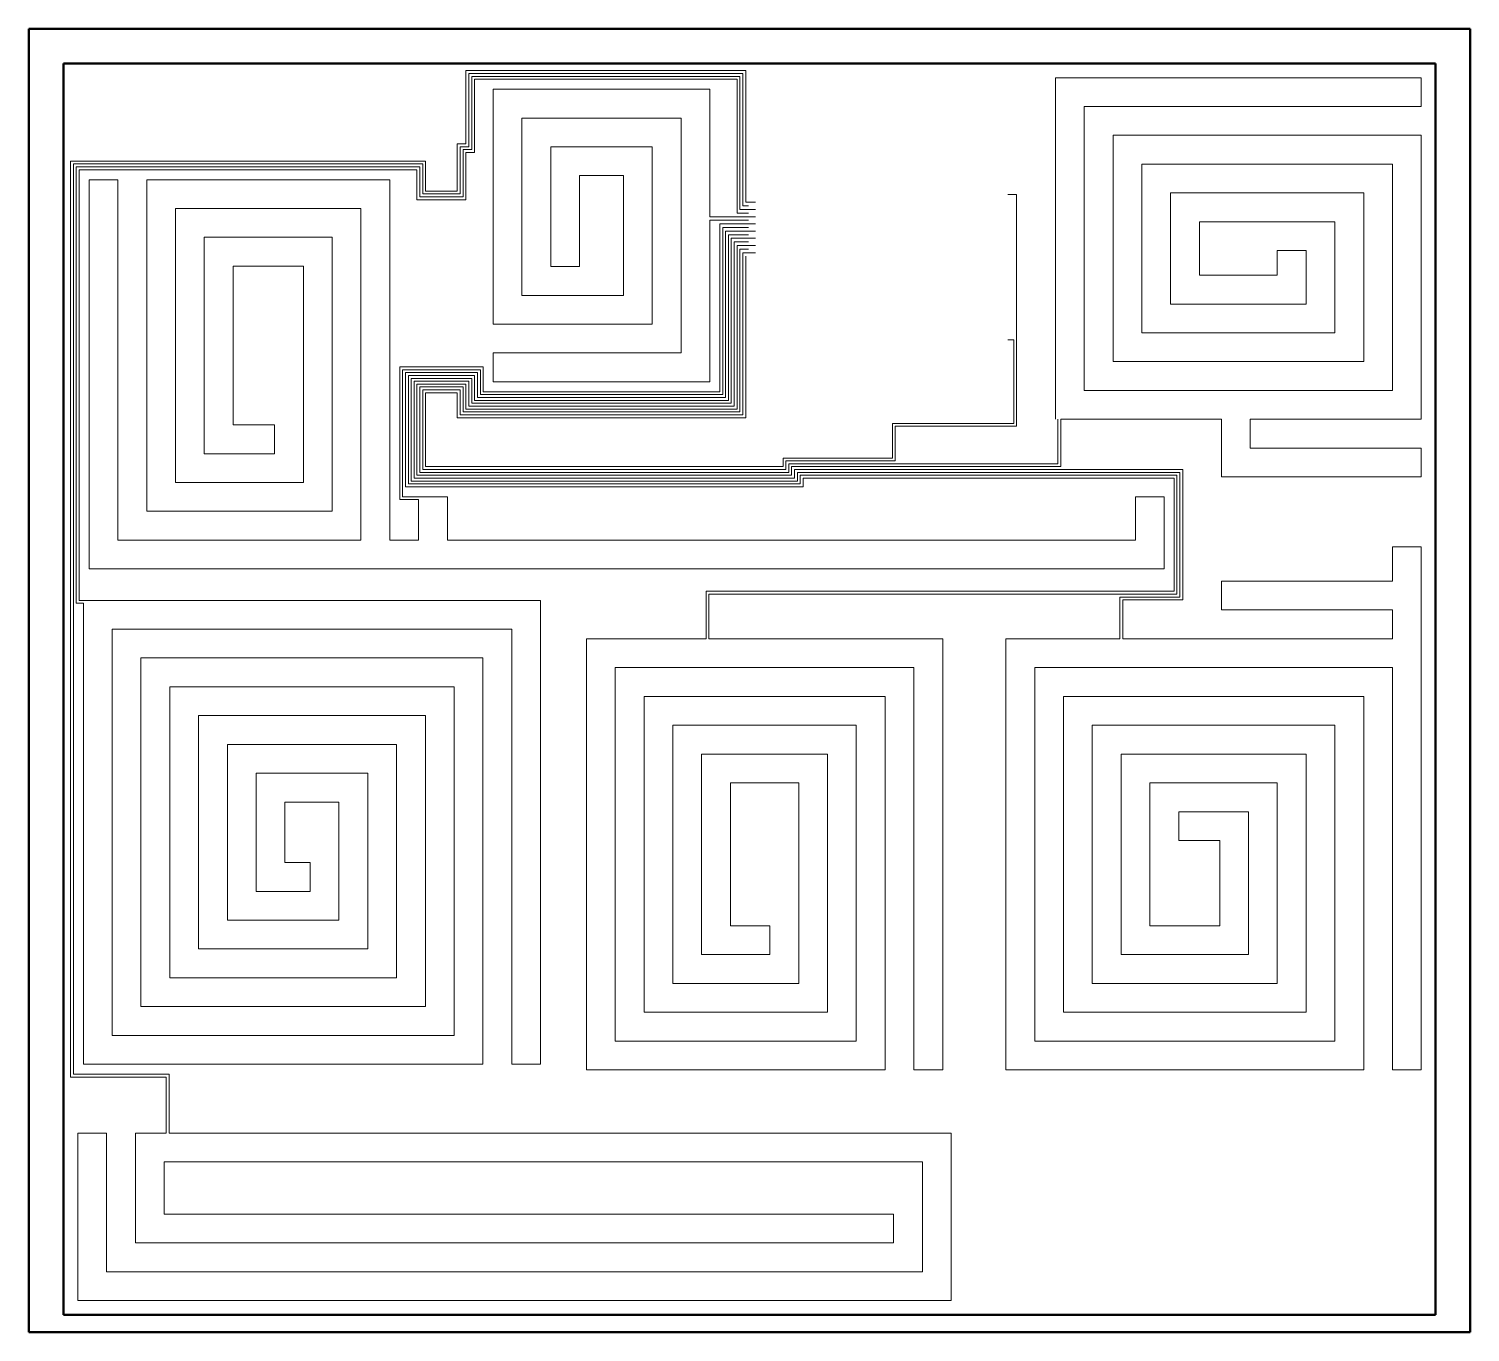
# Model space of a CAD drawing. Header units: millimetres. Extents: x -6551 to 3459, y -6385 to 2662.
import ezdxf

# ---------------------------------------------------------------- set-up
doc = ezdxf.new("R2010")
doc.units = ezdxf.units.MM
doc.layers.add('A-DETL-THIN', color=151, linetype='Continuous', lineweight=18)
doc.layers.add('A-WALL', color=113, linetype='Continuous', lineweight=18)

msp = doc.modelspace()

# ---------------------------------------------------------------- linework, layer by layer
at = {"layer": 'A-DETL-THIN'}
for p, q in [((-1572, 2372), (-3515, 2372)), ((-3515, 2372), (-3515, 1864)), ((-1592, 2352), (-3495, 2352)), ((-3495, 2352), (-3495, 1844)), ((-1612, 2332), (-3475, 2332)), ((-3475, 2332), (-3475, 1824)), ((-1632, 2312), (-3455, 2312)), ((-3455, 2312), (-3455, 1804)), ((-1632, 1383), (-1632, 2312)), ((-1612, 1408), (-1612, 2332)), ((-1592, 1433), (-1592, 2352)), ((-1572, 1458), (-1572, 2372)), ((3120, 2323), (579, 2323)), ((579, 2323), (579, -48)), ((3120, 2123), (3120, 2323)), ((-3326, 612), (-3326, 2243)), ((-3326, 2243), (-1821, 2243)), ((-1821, 2243), (-1821, 1358)), ((779, 152), (779, 2123)), ((779, 2123), (3120, 2123)), ((-2021, 2043), (-3126, 2043)), ((-3126, 2043), (-3126, 812)), ((-2021, 412), (-2021, 2043)), ((3120, 1923), (979, 1923)), ((979, 1923), (979, 352)), ((3120, -48), (3120, 1923)), ((-3515, 1864), (-3575, 1864)), ((-3575, 1864), (-3575, 1536)), ((-3495, 1844), (-3555, 1844)), ((-3555, 1844), (-3555, 1516)), ((-3475, 1824), (-3535, 1824)), ((-3535, 1824), (-3535, 1496)), ((-3455, 1804), (-3515, 1804)), ((-3515, 1804), (-3515, 1476)), ((-2926, 1012), (-2926, 1843)), ((-2926, 1843), (-2221, 1843)), ((-2221, 1843), (-2221, 612)), ((-3795, 1744), (-6261, 1744)), ((-6261, 1744), (-6261, -4614)), ((-3815, 1724), (-6241, 1724)), ((-6241, 1724), (-6241, -4594)), ((-3835, 1704), (-6221, 1704)), ((-6221, 1704), (-6221, -1325)), ((-3835, 1496), (-3835, 1704)), ((-3815, 1516), (-3815, 1724)), ((-3795, 1536), (-3795, 1744)), ((1179, 552), (1179, 1723)), ((1179, 1723), (2920, 1723)), ((2920, 1723), (2920, 152)), ((-3855, 1684), (-6201, 1684)), ((-6201, 1684), (-6201, -1305)), ((-5932, 1615), (-6132, 1615)), ((-6132, 1615), (-6132, -1087)), ((-5932, -887), (-5932, 1615)), ((-4044, 1615), (-5732, 1615)), ((-5732, 1615), (-5732, -687)), ((-4044, -887), (-4044, 1615)), ((-3855, 1476), (-3855, 1684)), ((-2421, 1643), (-2726, 1643)), ((-2726, 1643), (-2726, 1012)), ((-2421, 812), (-2421, 1643)), ((-3555, 1516), (-3815, 1516)), ((-3575, 1536), (-3795, 1536)), ((309, 1513), (249, 1513)), ((309, -97), (309, 1513)), ((2720, 1523), (1379, 1523)), ((1379, 1523), (1379, 752)), ((2720, 352), (2720, 1523)), ((-5532, -487), (-5532, 1415)), ((-5532, 1415), (-4244, 1415)), ((-4244, 1415), (-4244, -887)), ((-3515, 1476), (-3855, 1476)), ((-3535, 1496), (-3835, 1496)), ((-1503, 1408), (-1612, 1408)), ((-1553, 1433), (-1592, 1433)), ((-1503, 1458), (-1572, 1458)), ((-1503, 1358), (-1821, 1358)), ((-1553, 1333), (-1821, 1333)), ((-1821, 1333), (-1821, 212)), ((-1503, 1308), (-1752, 1308)), ((-1752, 1308), (-1752, 143)), ((-1553, 1383), (-1632, 1383)), ((1579, 952), (1579, 1323)), ((1579, 1323), (2520, 1323)), ((2520, 1323), (2520, 552)), ((-4444, 1215), (-5332, 1215)), ((-5332, 1215), (-5332, -287)), ((-4444, -687), (-4444, 1215)), ((-1553, 1283), (-1732, 1283)), ((-1732, 1283), (-1732, 123)), ((-1503, 1258), (-1712, 1258)), ((-1712, 1258), (-1712, 103)), ((-1553, 1233), (-1692, 1233)), ((-1692, 1233), (-1692, 83)), ((-1503, 1208), (-1672, 1208)), ((-1672, 1208), (-1672, 63)), ((-1553, 1183), (-1652, 1183)), ((-1652, 1183), (-1652, 43)), ((-1503, 1158), (-1632, 1158)), ((-1632, 1158), (-1632, 23)), ((-1553, 1133), (-1612, 1133)), ((-1612, 1133), (-1612, 3)), ((-1503, 1108), (-1592, 1108)), ((-1592, 1108), (-1592, -17)), ((2320, 1123), (2120, 1123)), ((2120, 1123), (2120, 952)), ((2320, 752), (2320, 1123)), ((-5132, -87), (-5132, 1015)), ((-5132, 1015), (-4644, 1015)), ((-4644, 1015), (-4644, -487)), ((-2726, 1012), (-2926, 1012)), ((-1572, 1083), (-1572, -37)), ((2120, 952), (1579, 952)), ((-3126, 812), (-2421, 812)), ((1379, 752), (2320, 752)), ((-2221, 612), (-3326, 612)), ((289, 503), (249, 503)), ((289, -77), (289, 503)), ((2520, 552), (1179, 552)), ((-3326, 212), (-3326, 412)), ((-3326, 412), (-2021, 412)), ((-3395, 316), (-3975, 316)), ((-3975, 316), (-3975, -606)), ((-3395, 143), (-3395, 316)), ((979, 352), (2720, 352)), ((-3415, 296), (-3955, 296)), ((-3955, 296), (-3955, -586)), ((-3435, 276), (-3935, 276)), ((-3935, 276), (-3935, -517)), ((-3455, 256), (-3915, 256)), ((-3915, 256), (-3915, -497)), ((-3475, 236), (-3895, 236)), ((-3895, 236), (-3895, -477)), ((-3495, 216), (-3875, 216)), ((-3875, 216), (-3875, -457)), ((-3495, 43), (-3495, 216)), ((-3475, 63), (-3475, 236)), ((-3455, 83), (-3455, 256)), ((-3435, 103), (-3435, 276)), ((-3415, 123), (-3415, 296)), ((-1821, 212), (-3326, 212)), ((-3515, 196), (-3855, 196)), ((-3855, 196), (-3855, -437)), ((-3535, 176), (-3835, 176)), ((-3835, 176), (-3835, -417)), ((-3555, 156), (-3815, 156)), ((-3815, 156), (-3815, -397)), ((-3575, 136), (-3795, 136)), ((-3795, 136), (-3795, -377)), ((-3575, -37), (-3575, 136)), ((-3555, -17), (-3555, 156)), ((-3535, 3), (-3535, 176)), ((-3515, 23), (-3515, 196)), ((-1712, 103), (-3435, 103)), ((-1732, 123), (-3415, 123)), ((-1752, 143), (-3395, 143)), ((2920, 152), (779, 152)), ((-1612, 3), (-3535, 3)), ((-1632, 23), (-3515, 23)), ((-1652, 43), (-3495, 43)), ((-1672, 63), (-3475, 63)), ((-1692, 83), (-3455, 83)), ((-4844, -87), (-5132, -87)), ((-4844, -287), (-4844, -87)), ((-1572, -37), (-3575, -37)), ((-1592, -17), (-3555, -17)), ((-553, -317), (-553, -77)), ((-553, -77), (289, -77)), ((-533, -337), (-533, -97)), ((-533, -97), (309, -97)), ((596, -357), (596, -48)), ((616, -377), (616, -48)), ((616, -48), (1732, -48)), ((1732, -48), (1732, -448)), ((1932, -248), (1932, -48)), ((1932, -48), (3120, -48)), ((-5332, -287), (-4844, -287)), ((3120, -248), (1932, -248)), ((3120, -448), (3120, -248)), ((-3815, -397), (-1293, -397)), ((-3795, -377), (-1313, -377)), ((-1313, -377), (-1313, -317)), ((-1313, -317), (-553, -317)), ((-1293, -397), (-1293, -337)), ((-1293, -337), (-533, -337)), ((-1273, -417), (-1273, -357)), ((-1273, -357), (596, -357)), ((-1253, -437), (-1253, -377)), ((-1253, -377), (616, -377)), ((-1233, -457), (-1233, -397)), ((-1233, -397), (1463, -397)), ((1463, -397), (1463, -1302)), ((-4644, -487), (-5532, -487)), ((-3915, -497), (-1193, -497)), ((-3895, -477), (-1213, -477)), ((-3875, -457), (-1233, -457)), ((-3855, -437), (-1253, -437)), ((-3835, -417), (-1273, -417)), ((-1213, -477), (-1213, -417)), ((-1213, -417), (1443, -417)), ((-1193, -497), (-1193, -437)), ((-1193, -437), (1423, -437)), ((-1173, -517), (-1173, -457)), ((-1173, -457), (1403, -457)), ((1403, -457), (1403, -1242)), ((1423, -437), (1423, -1262)), ((1443, -417), (1443, -1282)), ((1732, -448), (3120, -448)), ((-3955, -586), (-3844, -586)), ((-3935, -517), (-1173, -517)), ((-3644, -586), (-3844, -586)), ((-3644, -887), (-3644, -586)), ((1334, -586), (1134, -586)), ((1134, -586), (1134, -887)), ((1334, -1087), (1334, -586)), ((-5732, -687), (-4444, -687)), ((-3975, -606), (-3844, -606)), ((-3844, -606), (-3844, -887)), ((-4244, -887), (-5932, -887)), ((-3844, -887), (-4044, -887)), ((1134, -887), (-3644, -887)), ((3120, -934), (2920, -934)), ((2920, -934), (2920, -1172)), ((3120, -4564), (3120, -934)), ((-6132, -1087), (1334, -1087)), ((2920, -1172), (1732, -1172)), ((1732, -1172), (1732, -1372)), ((1403, -1242), (-1847, -1242)), ((-1847, -1242), (-1847, -1572)), ((1423, -1262), (-1827, -1262)), ((-1827, -1262), (-1827, -1572)), ((1443, -1282), (1026, -1282)), ((1026, -1282), (1026, -1572)), ((-6221, -1325), (-6172, -1325)), ((-6201, -1305), (-6172, -1305)), ((-2997, -1305), (-6172, -1305)), ((-6172, -1325), (-6172, -4525)), ((-2997, -4525), (-2997, -1305)), ((1463, -1302), (1046, -1302)), ((1046, -1302), (1046, -1572)), ((1732, -1372), (2920, -1372)), ((2920, -1372), (2920, -1572)), ((-5972, -4325), (-5972, -1505)), ((-5972, -1505), (-3197, -1505)), ((-3197, -1505), (-3197, -4525)), ((-1847, -1572), (-2678, -1572)), ((-2678, -1572), (-2678, -4564)), ((-204, -1572), (-1827, -1572)), ((-204, -4564), (-204, -1572)), ((1026, -1572), (235, -1572)), ((235, -1572), (235, -4564)), ((2920, -1572), (1046, -1572)), ((-3397, -1705), (-5772, -1705)), ((-5772, -1705), (-5772, -4125)), ((-3397, -4525), (-3397, -1705)), ((-2478, -4364), (-2478, -1772)), ((-2478, -1772), (-404, -1772)), ((-404, -1772), (-404, -4564)), ((435, -4364), (435, -1772)), ((435, -1772), (2920, -1772)), ((2920, -1772), (2920, -4564)), ((-5572, -3925), (-5572, -1905)), ((-5572, -1905), (-3597, -1905)), ((-3597, -1905), (-3597, -4325)), ((-604, -1972), (-2278, -1972)), ((-2278, -1972), (-2278, -4164)), ((-604, -4564), (-604, -1972)), ((2720, -1972), (635, -1972)), ((635, -1972), (635, -4164)), ((2720, -4564), (2720, -1972)), ((-3797, -2105), (-5372, -2105)), ((-5372, -2105), (-5372, -3725)), ((-3797, -4125), (-3797, -2105)), ((-2078, -3964), (-2078, -2172)), ((-2078, -2172), (-804, -2172)), ((-804, -2172), (-804, -4364)), ((835, -3964), (835, -2172)), ((835, -2172), (2520, -2172)), ((2520, -2172), (2520, -4364)), ((-5172, -3525), (-5172, -2305)), ((-5172, -2305), (-3997, -2305)), ((-3997, -2305), (-3997, -3925)), ((-1004, -2372), (-1878, -2372)), ((-1878, -2372), (-1878, -3764)), ((-1004, -4164), (-1004, -2372)), ((2320, -2372), (1035, -2372)), ((1035, -2372), (1035, -3764)), ((2320, -4164), (2320, -2372)), ((-4197, -2505), (-4972, -2505)), ((-4972, -2505), (-4972, -3325)), ((-4197, -3725), (-4197, -2505)), ((-1678, -3564), (-1678, -2572)), ((-1678, -2572), (-1204, -2572)), ((-1204, -2572), (-1204, -3964)), ((1235, -3564), (1235, -2572)), ((1235, -2572), (2120, -2572)), ((2120, -2572), (2120, -3964)), ((-4772, -3125), (-4772, -2705)), ((-4772, -2705), (-4397, -2705)), ((-4397, -2705), (-4397, -3525)), ((1920, -2772), (1435, -2772)), ((1435, -2772), (1435, -2972)), ((1920, -3764), (1920, -2772)), ((1435, -2972), (1720, -2972)), ((1720, -2972), (1720, -3564)), ((-4597, -3125), (-4772, -3125)), ((-4597, -3325), (-4597, -3125)), ((-4972, -3325), (-4597, -3325)), ((-4397, -3525), (-5172, -3525)), ((-1404, -3564), (-1678, -3564)), ((-1404, -3764), (-1404, -3564)), ((1720, -3564), (1235, -3564)), ((-5372, -3725), (-4197, -3725)), ((-1878, -3764), (-1404, -3764)), ((1035, -3764), (1920, -3764)), ((-3997, -3925), (-5572, -3925)), ((-1204, -3964), (-2078, -3964)), ((2120, -3964), (835, -3964)), ((-5772, -4125), (-3797, -4125)), ((-2278, -4164), (-1004, -4164)), ((635, -4164), (2320, -4164)), ((-3597, -4325), (-5972, -4325)), ((-804, -4364), (-2478, -4364)), ((2520, -4364), (435, -4364)), ((-6241, -4594), (-5577, -4594)), ((-6172, -4525), (-3397, -4525)), ((-5577, -4594), (-5577, -5003)), ((-3197, -4525), (-2997, -4525)), ((-2678, -4564), (-604, -4564)), ((-404, -4564), (-204, -4564)), ((235, -4564), (2720, -4564)), ((2920, -4564), (3120, -4564)), ((-6261, -4614), (-5597, -4614)), ((-5597, -4614), (-5597, -5003)), ((-6011, -5003), (-6211, -5003)), ((-6211, -5003), (-6211, -6165)), ((-6011, -5965), (-6011, -5003)), ((-5597, -5003), (-5811, -5003)), ((-5811, -5003), (-5811, -5765)), ((-145, -5003), (-5577, -5003)), ((-145, -6165), (-145, -5003)), ((-5611, -5565), (-5611, -5203)), ((-5611, -5203), (-345, -5203)), ((-345, -5203), (-345, -5965)), ((-545, -5565), (-5611, -5565)), ((-545, -5765), (-545, -5565)), ((-5811, -5765), (-545, -5765)), ((-345, -5965), (-6011, -5965)), ((-6211, -6165), (-145, -6165))]:
    msp.add_line(p, q, dxfattribs=at)
at = {"layer": 'A-WALL', "lineweight": 50}
for p, q in [((-6551, 2662), (-6551, -6385)), ((3459, 2662), (-6551, 2662)), ((3459, -6385), (3459, 2662)), ((-6311, -6265), (-6311, 2422)), ((-6311, 2422), (3219, 2422)), ((3219, 2422), (3219, -6265)), ((3219, -6265), (-6311, -6265)), ((-6551, -6385), (3459, -6385))]:
    msp.add_line(p, q, dxfattribs=at)

doc.saveas('drawing.dxf')
